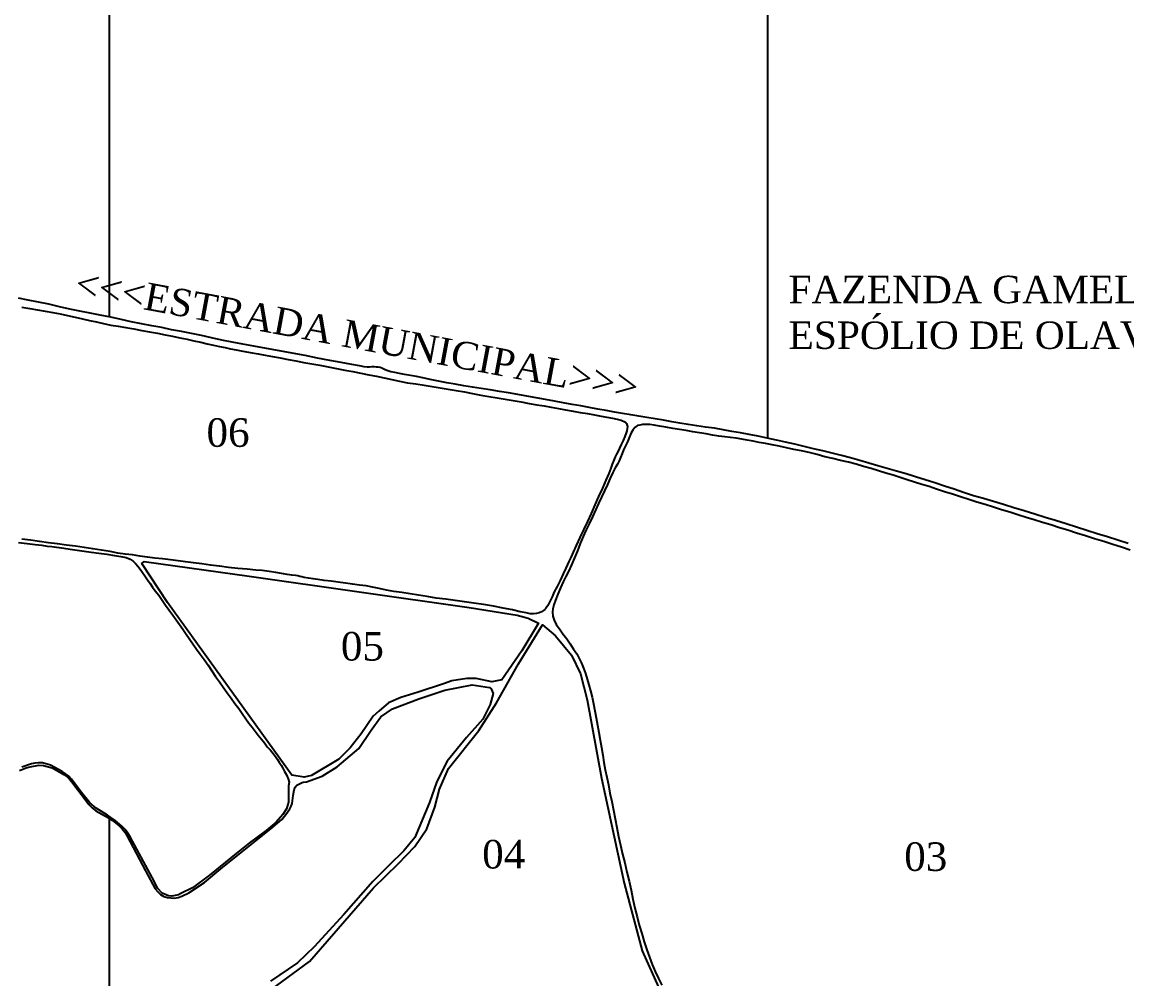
# Model space of a CAD drawing. Extents: x 727293 to 733405, y 7805585 to 7809907.
# Drawn here: x 730120 to 731127, y 7808126 to 7808998 of the extents above; entities that cross this region are included whole.
import ezdxf
from ezdxf.enums import TextEntityAlignment as Align

# ---------------------------------------------------------------- set-up
doc = ezdxf.new("R2010")
doc.units = 0
for name, color, linetype in [('0114000100', 1, 'Continuous'), ('0114000100003', 5, 'Continuous'), ('0114000100004', 5, 'Continuous'), ('0114000100005', 5, 'Continuous'), ('0114000100006', 5, 'Continuous'), ('0114000100022', 5, 'Continuous'), ('NUMERAÇÕES', 7, 'Continuous')]:
    doc.layers.add(name, color=color, linetype=linetype)
doc.layers.add('MALHA', color=251, linetype='Continuous', true_color=0x505050)
doc.layers.add('NUMERAÇÕES DOS TALHÕES', color=7, linetype='Continuous', true_color=0xffffff)
doc.styles.add('AREAS', font='times.ttf')

# ---------------------------------------------------------------- blocks, each defined once
blk = doc.blocks.new('area_de_talhao')
at = {"layer": 'NUMERAÇÕES', "linetype": 'Continuous', "style": 'AREAS'}
blk.add_attdef('NRO', text='', height=20, dxfattribs=at).set_placement((0, 6.08), align=Align.CENTER)

msp = doc.modelspace()

# ---------------------------------------------------------------- linework, layer by layer
at = {"layer": '0114000100'}
for points in [[(731128.5, 7808522.5), (731119.1, 7808525.5), (731109.7, 7808528.5), (731100.3, 7808531.4), (731090.9, 7808534.4), (731081.5, 7808537.4), (731072.1, 7808540.3), (731062.5, 7808543.3), (731053, 7808546.2), (731043.5, 7808549.2), (731033.9, 7808552.2), (731024.5, 7808555.1), (731015.1, 7808558), (731005.8, 7808560.8), (730996.6, 7808563.4), (730987.5, 7808566), (730978.6, 7808568.9), (730969.9, 7808571.9), (730961.1, 7808574.8), (730952.4, 7808577.7), (730943.6, 7808580.6), (730934.8, 7808583.3), (730926.1, 7808586), (730917.5, 7808588.5), (730908.9, 7808590.9), (730900.5, 7808593.4), (730892.1, 7808595.8), (730883.9, 7808598.2), (730875.6, 7808600.5), (730867.2, 7808602.7), (730858.8, 7808604.9), (730850.3, 7808607), (730841.7, 7808608.9), (730833.2, 7808610.8), (730824.7, 7808612.9), (730816.3, 7808614.8), (730807.9, 7808616.7), (730799.6, 7808618.5), (730791.4, 7808620.2), (730783.2, 7808621.7), (730775.2, 7808623.2), (730767.2, 7808624.7), (730759.4, 7808626.2), (730751.4, 7808627.5), (730743.3, 7808628.5), (730735.3, 7808629.6), (730727.5, 7808630.8), (730720, 7808632.1), (730712.6, 7808633.4), (730705, 7808634.8), (730697.3, 7808636.1), (730689.9, 7808637.3), (730682.6, 7808638.4), (730675.2, 7808639.6), (730667.8, 7808641), (730660.3, 7808642.3), (730652.7, 7808643.6), (730645.1, 7808645), (730637.4, 7808646.3), (730629.6, 7808647.8), (730621.7, 7808649.3), (730613.7, 7808650.7), (730605.6, 7808652.1), (730597.4, 7808653.7), (730589, 7808655.3), (730580.6, 7808656.8), (730572.2, 7808658.3), (730563.8, 7808659.7), (730555.4, 7808661.1), (730547.1, 7808662.5), (730538.9, 7808663.8), (730530.8, 7808665), (730522.9, 7808666.3), (730515.1, 7808667.7), (730507.5, 7808669), (730499.9, 7808670.5), (730492.5, 7808672), (730485.8, 7808673.4), (730479.9, 7808674.6), (730474.5, 7808675.6), (730469.1, 7808676.6), (730464.3, 7808677.5), (730460.1, 7808678.3), (730456.6, 7808679), (730453.8, 7808679.8), (730451.2, 7808680.8), (730449.6, 7808681.7), (730448.4, 7808682.2), (730446.7, 7808682.8), (730444.8, 7808683.2), (730443.1, 7808683.3), (730441.3, 7808683.4), (730439.2, 7808683.4), (730437, 7808683.3), (730434.8, 7808683.2), (730432.1, 7808683.5), (730427.8, 7808684.4), (730421, 7808685.7), (730411.2, 7808687.4), (730400.8, 7808689.4), (730389.8, 7808691.5), (730378.4, 7808693.7), (730366.7, 7808695.9), (730355, 7808698.1), (730343.2, 7808700.3), (730331.7, 7808702.3), (730321.6, 7808704.2), (730311.8, 7808706), (730302.3, 7808707.9), (730293.1, 7808709.9), (730283.9, 7808711.9), (730274.8, 7808713.8), (730265.7, 7808715.6), (730256.7, 7808717.3), (730247.8, 7808719.2), (730238.6, 7808721), (730229.3, 7808722.7), (730219.9, 7808724.6), (730210.6, 7808726.6), (730201.2, 7808728.8), (730191.6, 7808730.6), (730182.3, 7808732.4), (730173, 7808734.2), (730163.8, 7808736), (730154.4, 7808738.3), (730144.8, 7808740.5), (730135.3, 7808742.4), (730126, 7808744.2), (730117, 7808746)], [(730118.1, 7808315.7), (730124.2, 7808318.1), (730127.7, 7808319), (730135.5, 7808320.6), (730139.9, 7808320.3), (730147.9, 7808317.9), (730158.5, 7808312), (730161.4, 7808309.8), (730163.6, 7808307.8), (730165.4, 7808305.6), (730171.2, 7808297.9), (730181.1, 7808284.7), (730184.3, 7808281.6), (730187.7, 7808278.9), (730199, 7808272.6), (730202.4, 7808270.3), (730208.8, 7808265.2), (730211.6, 7808262.3), (730214.3, 7808259.2), (730216.2, 7808255.9), (730233, 7808224.1), (730241.8, 7808207.9), (730244, 7808205.1), (730246.6, 7808202.7), (730249.7, 7808200.9), (730252.9, 7808199.9), (730255.9, 7808199.5), (730259.2, 7808199.3), (730262.6, 7808199.8), (730266.1, 7808201), (730272.4, 7808204.2), (730286.6, 7808213.5), (730301.6, 7808225.9), (730333.3, 7808251.5), (730347.2, 7808262.3), (730357.1, 7808271), (730360.8, 7808275.6), (730364.3, 7808280.6), (730365.6, 7808283), (730366.6, 7808285.4), (730367.5, 7808292.9), (730368.3, 7808297.9), (730369.2, 7808300.3), (730370.9, 7808302.1), (730373.2, 7808303.4), (730375.6, 7808304.6), (730376.6, 7808305.1), (730379.5, 7808305.3), (730394, 7808310.4), (730407.6, 7808319), (730427.3, 7808335.8), (730438.7, 7808352.4), (730447.4, 7808364.5), (730457.9, 7808371.7), (730482, 7808380.8), (730505.8, 7808388.7), (730530.6, 7808393.7), (730546.3, 7808391.1), (730548, 7808389.9), (730549.8, 7808385.7), (730547, 7808375.7), (730540.4, 7808362.3), (730525.6, 7808345.7), (730507.9, 7808324), (730498.5, 7808305.5), (730491.7, 7808286.3), (730478.5, 7808254.4), (730468.4, 7808242.3), (730454.7, 7808228.9), (730440, 7808214.3), (730413.6, 7808184.5), (730386.7, 7808154.8), (730371.3, 7808140.4), (730346.9, 7808123.7)]]:
    msp.add_lwpolyline(points, dxfattribs=at)
at = {"layer": '0114000100003'}
msp.add_lwpolyline([(731130.5, 7808516.5), (731122.6, 7808519.1), (731114.5, 7808521.7), (731106.3, 7808524.2), (731098, 7808526.8), (731089.7, 7808529.4), (731081.6, 7808532), (731073.7, 7808534.5), (731065.9, 7808536.9), (731058.2, 7808539.4), (731050.6, 7808541.7), (731043, 7808544), (731035.5, 7808546.3), (731028.1, 7808548.6), (731020.6, 7808550.9), (731013.2, 7808553.2), (731005.7, 7808555.6), (730998.2, 7808557.9), (730990.7, 7808560.2), (730983.3, 7808562.6), (730975.9, 7808564.9), (730968.6, 7808567.3), (730961.2, 7808569.6), (730954, 7808572), (730947.1, 7808574.3), (730940.4, 7808576.4), (730933.8, 7808578.5), (730927.3, 7808580.6), (730920.8, 7808582.7), (730914.3, 7808584.7), (730907.7, 7808586.7), (730901, 7808588.7), (730894.3, 7808590.7), (730887.5, 7808592.7), (730880.6, 7808594.7), (730873.6, 7808596.5), (730866.5, 7808598.1), (730859.4, 7808599.8), (730852.2, 7808601.6), (730845, 7808603.5), (730837.8, 7808605.4), (730830.8, 7808606.9), (730823.9, 7808608.3), (730817.1, 7808609.7), (730810.5, 7808611.1), (730804.2, 7808612.4), (730798.1, 7808613.6), (730792.3, 7808614.6), (730786.7, 7808615.7), (730781.3, 7808616.6), (730776.3, 7808617.5), (730771.3, 7808618.4), (730766.2, 7808619), (730760.9, 7808619.7), (730755.4, 7808620.4), (730749.7, 7808621.3), (730743.8, 7808622.4), (730737.9, 7808623.4), (730731.8, 7808624.4), (730725.7, 7808625.4), (730719.6, 7808626.4), (730713.5, 7808627.4), (730707.3, 7808628.5), (730701.5, 7808629.5), (730696.6, 7808630.2), (730692.5, 7808630.8), (730689.8, 7808630.8), (730685.9, 7808630.8), (730683.4, 7808630.4), (730681.4, 7808629.9), (730679, 7808628.3), (730677, 7808625.9), (730675.6, 7808623.3), (730674, 7808619.6), (730672.1, 7808615.1), (730670.1, 7808611), (730668.7, 7808607.7), (730667.3, 7808604.4), (730665.8, 7808600.9), (730664.5, 7808597.7), (730663, 7808594.8), (730661, 7808591.5), (730658.8, 7808587.2), (730656.3, 7808582), (730653.9, 7808576.3), (730651.2, 7808570.6), (730648.5, 7808564.7), (730645.8, 7808558.8), (730643.1, 7808552.8), (730640.4, 7808546.8), (730637.5, 7808541), (730634.6, 7808535), (730631.8, 7808528.8), (730629.2, 7808522.4), (730626.5, 7808515.9), (730623.9, 7808509.4), (730621.1, 7808503), (730618.3, 7808496.9), (730616.1, 7808492.4), (730613.6, 7808487.5), (730611.2, 7808482), (730608.8, 7808476.4), (730606.7, 7808470.9), (730605.1, 7808466.5), (730604.2, 7808463), (730603.9, 7808459.8), (730604.2, 7808456.3), (730605.3, 7808452.6), (730607.2, 7808448.8), (730610.1, 7808444.8), (730613.3, 7808440.3), (730616.8, 7808435.5), (730620.1, 7808430.9), (730623.1, 7808426.3), (730625.9, 7808421.9), (730628.2, 7808417.7), (730630.2, 7808413.5), (730632.1, 7808408.9), (730633.9, 7808404), (730635.5, 7808398.9), (730637, 7808393.7), (730638.5, 7808388.2), (730639.9, 7808382.5), (730641.1, 7808376.4), (730642.4, 7808370.1), (730643.6, 7808363.6), (730644.9, 7808356.9), (730646.1, 7808350.1), (730647.3, 7808343.3), (730648.4, 7808336.5), (730649.6, 7808329.7), (730650.8, 7808322.9), (730651.9, 7808316.2), (730653.3, 7808309.6), (730654.8, 7808302.4), (730656.2, 7808294.9), (730657.8, 7808287.2), (730659.4, 7808279.5), (730661, 7808271.6), (730662.5, 7808263.6), (730664, 7808255.5), (730665.7, 7808247.4), (730667.7, 7808239.4), (730669.7, 7808231.3), (730671.7, 7808223), (730673.6, 7808214.8), (730675.5, 7808206.6), (730677.1, 7808198.4), (730679, 7808190.2), (730680.9, 7808182.3), (730683, 7808174.6), (730685.2, 7808167), (730687.5, 7808159.5), (730689.8, 7808152.3), (730692.2, 7808145.4), (730694.7, 7808138.8), (730697.4, 7808132.3), (730700.4, 7808126), (730703.5, 7808119.9)], dxfattribs=at)
at = {"layer": '0114000100004'}
msp.add_lwpolyline([(730342.2, 7808112.2), (730382.5, 7808141.6), (730440.8, 7808208.7), (730463.3, 7808230.4), (730478.4, 7808246.4), (730489.2, 7808262.3), (730496.6, 7808282.2), (730500.8, 7808298.5), (730509.2, 7808317.5), (730536.7, 7808352.2), (730552.7, 7808377.2), (730572.9, 7808412.8), (730594.6, 7808448.5), (730606.7, 7808438.3), (730621.2, 7808420.8), (730629.3, 7808403.8), (730635.4, 7808379.9), (730648.6, 7808308.6), (730669.2, 7808212.9), (730685.6, 7808151.2), (730703.2, 7808112.2)], dxfattribs=at)
at = {"layer": '0114000100005'}
msp.add_lwpolyline([(730231.7, 7808506.2), (730327.5, 7808492.7), (730528, 7808464.2), (730571.6, 7808457.1), (730581.6, 7808454.3), (730591.2, 7808449.8), (730575.9, 7808424.8), (730557.8, 7808398.2), (730548.5, 7808396.5), (730534.4, 7808399.3), (730525.8, 7808399.3), (730512, 7808397.3), (730504.4, 7808394.5), (730481.5, 7808387.1), (730465.6, 7808382.1), (730454.5, 7808377.4), (730445.5, 7808369.8), (730440.3, 7808365.2), (730429.5, 7808349), (730419.3, 7808336.4), (730409.1, 7808325.8), (730384.3, 7808310.9), (730377.5, 7808309.6), (730366.3, 7808311.4), (730252.9, 7808468.8), (730229.4, 7808504.3)], close=True, dxfattribs=at)
at = {"layer": '0114000100006'}
msp.add_lwpolyline([(730120.1, 7808737.9), (730127.4, 7808736.7), (730134.5, 7808735.5), (730141.4, 7808734.2), (730148.3, 7808733.1), (730155, 7808731.8), (730161.9, 7808730.3), (730168.7, 7808728.7), (730175.3, 7808727.2), (730181.8, 7808725.8), (730188.2, 7808724.4), (730194.6, 7808723), (730201.2, 7808721.6), (730208, 7808720.4), (730215, 7808719.2), (730222.1, 7808718), (730229.4, 7808716.6), (730236.6, 7808715.4), (730243.7, 7808714.1), (730250.7, 7808712.7), (730257.5, 7808711.3), (730264.2, 7808710), (730270.7, 7808708.6), (730277, 7808707.2), (730283.2, 7808705.9), (730289.1, 7808704.5), (730294.9, 7808703.2), (730300.4, 7808702.1), (730305.5, 7808701), (730310.5, 7808699.9), (730315.5, 7808698.9), (730320.1, 7808698), (730324.9, 7808697.2), (730330.1, 7808696.3), (730335.7, 7808695.2), (730341.9, 7808694), (730348.5, 7808692.8), (730355.6, 7808691.6), (730362.8, 7808690.3), (730370, 7808688.9), (730377.3, 7808687.5), (730384.5, 7808686.2), (730391.9, 7808684.9), (730399.4, 7808683.5), (730407, 7808682), (730414.5, 7808680.6), (730421.8, 7808679.1), (730429.1, 7808677.6), (730436.3, 7808676.2), (730443.4, 7808674.9), (730450.4, 7808673.5), (730457.3, 7808672), (730464.4, 7808670.3), (730471.8, 7808669), (730479.4, 7808667.9), (730486.8, 7808666.7), (730494.2, 7808665.5), (730501.6, 7808664.3), (730508.8, 7808663.1), (730516.1, 7808661.9), (730523.5, 7808660.6), (730531, 7808659.2), (730538.5, 7808657.8), (730545.9, 7808656.5), (730553.3, 7808655.3), (730560.7, 7808654.1), (730568.1, 7808652.8), (730575.4, 7808651.5), (730582.6, 7808650.2), (730589.5, 7808649), (730596.2, 7808647.9), (730602.7, 7808646.7), (730609.2, 7808645.6), (730615.8, 7808644.4), (730622.6, 7808643.2), (730629.2, 7808642), (730635.7, 7808640.9), (730642.1, 7808639.7), (730648.1, 7808638.5), (730653.5, 7808637.6), (730658.5, 7808636.7), (730662.7, 7808635.9), (730666.4, 7808634.9), (730670.3, 7808633.1), (730671.2, 7808631.8), (730671.9, 7808630.1), (730672.1, 7808629), (730671.9, 7808627.3), (730671.5, 7808625.3), (730670.9, 7808623.2), (730669.8, 7808619.9), (730668.3, 7808616.2), (730666.6, 7808612.6), (730665, 7808609.4), (730663.6, 7808606.5), (730662.2, 7808603.9), (730660.9, 7808601.4), (730659.7, 7808598.3), (730658.4, 7808594.7), (730657.1, 7808591.2), (730655.2, 7808586.4), (730652.6, 7808580.1), (730649.4, 7808573), (730645.8, 7808565.4), (730642.3, 7808557.7), (730639.1, 7808549.9), (730635.7, 7808542.4), (730632.1, 7808535), (730628.7, 7808527.8), (730625.5, 7808520.7), (730622.7, 7808514.5), (730620.5, 7808509.8), (730618.8, 7808506.2), (730617.4, 7808503.3), (730615.9, 7808500), (730613.5, 7808494.8), (730610.8, 7808488.9), (730608, 7808483.3), (730605.5, 7808478.3), (730603.5, 7808474), (730601.5, 7808469.7), (730599.7, 7808466.1), (730598.2, 7808463.9), (730597.5, 7808463), (730596.8, 7808462.3), (730595.6, 7808461.3), (730593.9, 7808460.2), (730591.7, 7808459.3), (730589.3, 7808458.8), (730586.6, 7808458.5), (730583.5, 7808458.5), (730579.8, 7808459.2), (730574.5, 7808460.3), (730567.3, 7808461.9), (730558.9, 7808463.6), (730550, 7808465.3), (730541, 7808466.8), (730532.1, 7808468.2), (730523.5, 7808469.3), (730515, 7808470.4), (730506.5, 7808471.6), (730497.9, 7808472.8), (730489.6, 7808474.1), (730481.7, 7808475.4), (730474, 7808476.6), (730466.6, 7808477.7), (730459.3, 7808478.7), (730452.4, 7808480.1), (730445.9, 7808481.5), (730439.7, 7808482.7), (730433.9, 7808483.8), (730427.9, 7808484.6), (730421.7, 7808485.4), (730415.2, 7808486.3), (730408.6, 7808487.2), (730402, 7808488.1), (730395.8, 7808488.9), (730390.1, 7808489.7), (730385.6, 7808490.3), (730381.3, 7808490.9), (730377.6, 7808491.6), (730375.4, 7808492), (730373.5, 7808492.4), (730371.6, 7808492.9), (730369.6, 7808493.2), (730366.3, 7808493.6), (730362, 7808494.3), (730356.7, 7808495.1), (730351.7, 7808495.9), (730347.6, 7808496.6), (730343.5, 7808497.3), (730339.1, 7808497.9), (730333.5, 7808498.3), (730325.5, 7808499), (730317, 7808499.8), (730308.5, 7808500.7), (730300.2, 7808501.7), (730292.2, 7808502.8), (730284.3, 7808503.9), (730276.6, 7808504.8), (730269.4, 7808505.7), (730262.6, 7808506.7), (730255.7, 7808507.6), (730248.5, 7808508.4), (730241.4, 7808509.2), (730234.6, 7808510), (730227.8, 7808511), (730221.1, 7808512), (730214.3, 7808512.9), (730207.7, 7808513.8), (730200.6, 7808515.1), (730192.9, 7808516.3), (730184.9, 7808517.5), (730177, 7808518.8), (730169.1, 7808519.9), (730161, 7808521), (730152.7, 7808522.1), (730144.5, 7808523.2), (730136.2, 7808524.3), (730128, 7808525.4), (730120, 7808526.3)], dxfattribs=at)
at = {"layer": '0114000100022'}
msp.add_lwpolyline([(730117.2, 7808523.4), (730124.9, 7808522.6), (730132.3, 7808521.7), (730138.5, 7808520.9), (730143.2, 7808520.2), (730147.4, 7808519.8), (730158.3, 7808518.3), (730164.1, 7808517.4), (730170.6, 7808516.5), (730176.9, 7808515.6), (730183.4, 7808514.6), (730190.4, 7808513.6), (730197.5, 7808512.7), (730204.5, 7808511.6), (730210.5, 7808510.6), (730215.2, 7808509.6), (730218.8, 7808508.1), (730221.6, 7808506.3), (730223.9, 7808504.2), (730225.9, 7808501.7), (730228, 7808499), (730230.1, 7808496.1), (730232.3, 7808492.9), (730234.7, 7808489.5), (730237, 7808486.1), (730239.3, 7808482.8), (730241.8, 7808479.2), (730244.9, 7808475.3), (730248, 7808470.9), (730251.1, 7808466.4), (730254.3, 7808461.8), (730257.7, 7808457.2), (730260.9, 7808452.8), (730263.8, 7808448.6), (730266.8, 7808444.3), (730269.9, 7808439.9), (730276.1, 7808431.1), (730279.3, 7808426.3), (730282.6, 7808421.6), (730286.3, 7808416.7), (730289.9, 7808411.6), (730293.4, 7808406.5), (730296.8, 7808401.3), (730300.2, 7808396.4), (730303.7, 7808391.4), (730307.3, 7808386.4), (730310.9, 7808381.4), (730314.4, 7808376.7), (730317.8, 7808372), (730321.1, 7808367.4), (730324.3, 7808362.8), (730327.2, 7808358.8), (730330, 7808355), (730332.9, 7808351.4), (730335.7, 7808347.7), (730338.6, 7808344.2), (730341.3, 7808340.7), (730343.9, 7808337.3), (730346.7, 7808334), (730349.2, 7808331), (730351.3, 7808328.4), (730353.3, 7808325.6), (730354.8, 7808323.2), (730356.4, 7808320.6), (730358, 7808317.7), (730359.7, 7808314.7), (730361.4, 7808311.5), (730362.9, 7808308.1), (730363.7, 7808304.9), (730363.3, 7808301.5), (730363.2, 7808295.7), (730363.1, 7808286.7), (730361.5, 7808280.7), (730358, 7808275.5), (730351.9, 7808268.5), (730342.8, 7808261), (730327.8, 7808249.8), (730315.5, 7808239.9), (730291.1, 7808220.1), (730275.8, 7808208.8), (730265.7, 7808203.7), (730262.9, 7808202.4), (730257, 7808201.1), (730253.8, 7808201.5), (730248.1, 7808203.7), (730244, 7808208.1), (730239, 7808218), (730225, 7808244), (730218.9, 7808255.2), (730216.7, 7808258.6), (730214.2, 7808261.8), (730211.4, 7808264.8), (730205.3, 7808270.1), (730198.2, 7808275), (730187.9, 7808281.3), (730182.2, 7808286.2), (730174.4, 7808295.6), (730165.3, 7808307.6), (730163, 7808310.3), (730156.8, 7808314.6), (730146.2, 7808320.4), (730138.9, 7808322.5), (730135.2, 7808322.6), (730131.9, 7808322.3), (730129, 7808321.8), (730120, 7808318.7)], dxfattribs=at)
at = {"layer": 'MALHA'}
for points in [[(730200, 7808729), (730200, 7809710.6)], [(730800, 7808618.4), (730800, 7809710.6)], [(730200, 7806199.7), (730200, 7808271.9)]]:
    msp.add_lwpolyline(points, dxfattribs=at)

# ---------------------------------------------------------------- block references
at = {"layer": 'NUMERAÇÕES DOS TALHÕES'}
ref = msp.add_blockref('area_de_talhao', (730308.1, 7808602.7), dxfattribs=dict(at, xscale=1.3, yscale=1.3, zscale=1.3))
ref.add_attrib('NRO', '06', dxfattribs={"layer": 'NUMERAÇÕES', "height": 26, "style": 'AREAS'}).set_placement((730308.1, 7808610.6), align=Align.CENTER)
ref = msp.add_blockref('area_de_talhao', (730430.6, 7808407.9), dxfattribs=dict(at, xscale=1.3, yscale=1.3, zscale=1.3))
ref.add_attrib('NRO', '05', dxfattribs={"layer": 'NUMERAÇÕES', "height": 26, "style": 'AREAS'}).set_placement((730430.6, 7808415.8), align=Align.CENTER)
ref = msp.add_blockref('area_de_talhao', (730559.4, 7808218.4), dxfattribs=dict(at, xscale=1.3, yscale=1.3, zscale=1.3))
ref.add_attrib('NRO', '04', dxfattribs={"layer": 'NUMERAÇÕES', "height": 26, "style": 'AREAS'}).set_placement((730559.4, 7808226.3), align=Align.CENTER)
ref = msp.add_blockref('area_de_talhao', (730944.1, 7808216.2), dxfattribs=dict(at, xscale=1.3, yscale=1.3, zscale=1.3))
ref.add_attrib('NRO', '03', dxfattribs={"layer": 'NUMERAÇÕES', "height": 26, "style": 'AREAS'}).set_placement((730944.1, 7808224.1), align=Align.CENTER)

# ---------------------------------------------------------------- texts
at = {"layer": 'NUMERAÇÕES DOS TALHÕES', "color": 0, "insert": (730171.9, 7808772.3), "char_height": 25, "attachment_point": 1, "rotation": 349.4415, "style": 'AREAS'}
msp.add_mtext_dynamic_manual_height_columns('<<<ESTRADA MUNICIPAL>>>', width=1055.839, gutter_width=12.5, heights=[0], dxfattribs=at)
at = {"layer": 'NUMERAÇÕES DOS TALHÕES', "color": 0, "insert": (730819, 7808766.5), "char_height": 25, "attachment_point": 1, "style": 'AREAS'}
msp.add_mtext_dynamic_manual_height_columns('FAZENDA GAMELEIRA\\PESPÓLIO DE OLAVO MARQUES DA SILVA', width=1055.839, gutter_width=12.5, heights=[0], dxfattribs=at)

doc.saveas('drawing.dxf')
